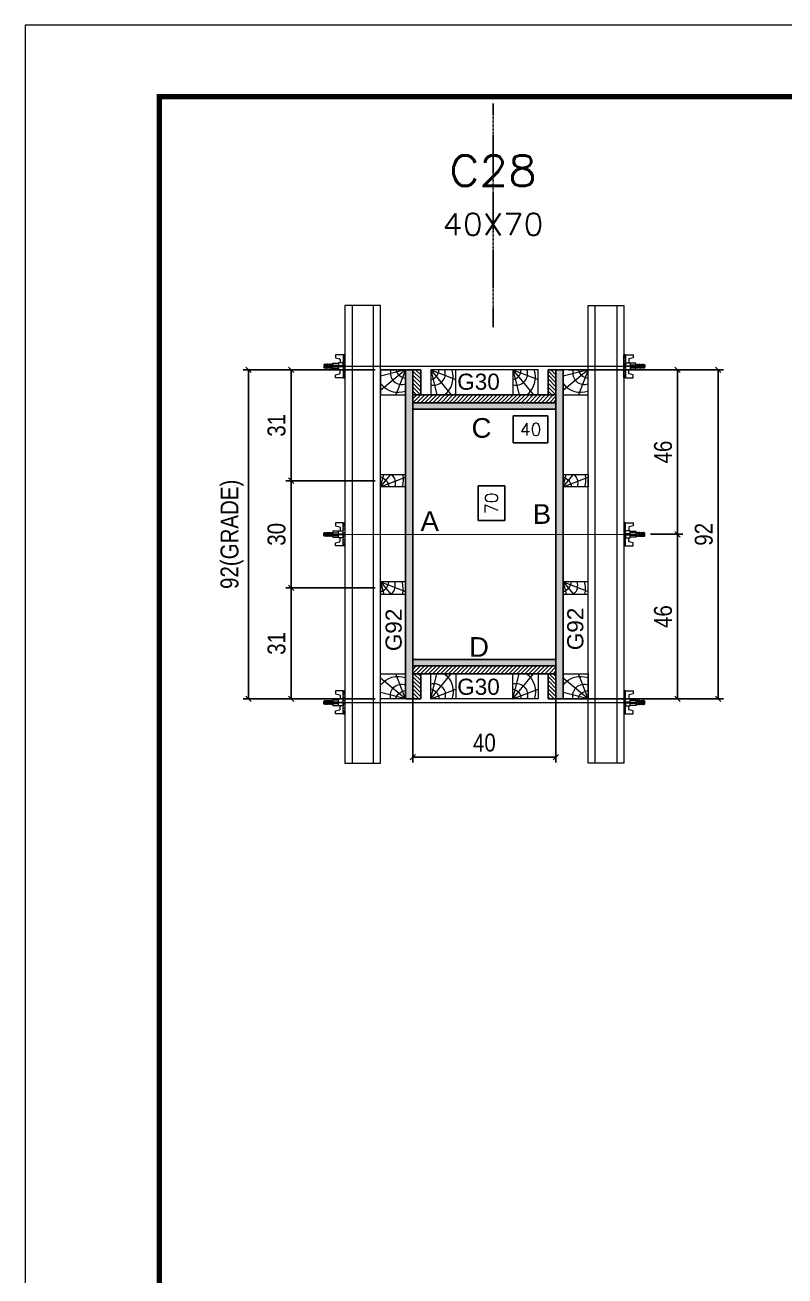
# Model space of a CAD drawing. Extents: x 2949 to 9230, y 1140 to 12527.
# Drawn here: x 6119 to 6544, y 2639 to 3338 of the extents above; entities that cross this region are included whole.
import ezdxf
from ezdxf.enums import TextEntityAlignment as Align

# ---------------------------------------------------------------- set-up
doc = ezdxf.new("R2010")
doc.units = 0
doc.linetypes.add('DASHED', pattern=[0.75, 0.5, -0.25])
doc.linetypes.add('HIDDEN', pattern=[0.375, 0.25, -0.125])
for name, color, linetype in [('CHAPA', 1, 'Continuous'), ('COTA', 241, 'Continuous'), ('MEIO_PONT', 93, 'Continuous'), ('Painéis', 200, 'Continuous'), ('SARRAFO', 251, 'Continuous'), ('Texto de Titulo', 7, 'Continuous'), ('Texto Qtd Sarr', 242, 'Continuous'), ('TEXTO_GERAL', 7, 'Continuous')]:
    doc.layers.add(name, color=color, linetype=linetype)
for name, color, linetype, lineweight in [('Folhas', 255, 'Continuous', 9), ('Hachura', 251, 'Continuous', 9), ('Madeira', 126, 'Continuous', 18), ('Perfil Metálico', 224, 'Continuous', 18), ('SARRAFO DE PRESSAO', 251, 'DASHED', 9), ('Texto Seção', 7, 'Continuous', 15)]:
    doc.layers.add(name, color=color, linetype=linetype, lineweight=lineweight)
doc.styles.add('ARIAL', font='arial.ttf')
doc.styles.add('COTA TECNICA 2X', font='techl___.ttf', dxfattribs={"height": 10})
doc.styles.add('ROMANS', font='romans.shx')
doc.styles.add('SANSSERIF', font='sas_____.pfb')
doc.dimstyles.new('SECAO PILAR', dxfattribs={"dimtxt": 10, "dimasz": 3, "dimexe": 3, "dimexo": 3, "dimgap": 3, "dimtad": 1, "dimdec": 1, "dimlfac": 0.5, "dimzin": 12, "dimdsep": 46, "dimtxsty": 'COTA TECNICA 2X', "dimblk1": 'OBLIQUE', "dimblk2": 'OBLIQUE', "dimsah": 1, "dimcen": 0.9, "dimclrd": 256, "dimclre": 256, "dimclrt": 256, "dimadec": 1, "dimazin": 3, "dimtfac": 1, "dimtdec": 1, "dimtmove": 0, "dimatfit": 3, "dimfxl": 1, "dimtolj": 1, "dimtzin": 12, "dimarcsym": 0})
doc.dimstyles.new('SECÇÃO 2', dxfattribs={"dimtxt": 7, "dimasz": 6, "dimexe": 0.18, "dimexo": 2, "dimgap": -4, "dimtad": 3, "dimdec": 1, "dimlfac": 0.5, "dimzin": 12, "dimdsep": 46, "dimtxsty": 'ROMANS', "dimblk": 'ARCHTICK', "dimcen": 0.09, "dimse1": 1, "dimse2": 1, "dimsd1": 1, "dimsd2": 1, "dimclrd": 180, "dimclre": 5, "dimclrt": 1, "dimadec": 0, "dimazin": 3, "dimtfac": 1, "dimtdec": 1, "dimtofl": 0, "dimtmove": 0, "dimatfit": 3, "dimldrblk": 'ARCHTICK', "dimfxl": 1, "dimtolj": 1, "dimtzin": 0, "dimarcsym": 0})

# ---------------------------------------------------------------- blocks, each defined once
blk = doc.blocks.new('9999999999')
at = {"layer": 'Folhas'}
blk.add_lwpolyline([(98138.98, 34190.21), (99623.98, 34190.21), (99623.98, 35240.21), (98138.98, 35240.21)], close=True, dxfattribs=at)
at = {"layer": 'Folhas', "color": 30, "const_width": 3}
blk.add_lwpolyline([(98213.98, 34230.21), (99583.98, 34230.21), (99583.98, 35200.21), (98213.98, 35200.21)], close=True, dxfattribs=at)
blk = doc.blocks.new('*D1756')
at = {"layer": 'COTA', "color": 180, "lineweight": -2, "transparency": 16777216}
for p, q in [((6387.34, 3080.35), (6372.34, 3080.35)), ((6372.34, 3080.35), (6372.34, 3061.01)), ((6387.34, 3061.01), (6387.34, 3080.35)), ((6372.34, 3061.01), (6387.34, 3061.01))]:
    blk.add_line(p, q, dxfattribs=at)
at = {"layer": 'Defpoints', "color": 0, "transparency": 16777216}
for p in [(6335.83, 3123.31), (6335.83, 2983.31), (6391.34, 2983.31)]:
    blk.add_point(p, dxfattribs=at)
at = {"layer": 'COTA', "color": 1, "transparency": 16777216, "insert": (6379.84, 3070.68), "char_height": 7, "attachment_point": 5, "rotation": 90, "style": 'ROMANS'}
blk.add_mtext('\\A1;70', dxfattribs=at)
blk = doc.blocks.new('_ArchTick')
at = {"color": 0, "linetype": 'ByBlock', "const_width": 0.15}
blk.add_lwpolyline([(-0.5, -0.5), (0.5, 0.5)], dxfattribs=at)
blk = doc.blocks.new('_Oblique')
at = {"color": 0, "linetype": 'ByBlock', "lineweight": -2}
blk.add_line((-0.5, -0.5), (0.5, 0.5), dxfattribs=at)
blk = doc.blocks.new('*D1757')
at = {"layer": 'COTA', "lineweight": -2, "transparency": 16777216}
for p, q in [((6422.83, 3145.31), (6509.6, 3145.31)), ((6506.6, 3145.31), (6506.6, 2961.31)), ((6422.83, 2961.31), (6509.6, 2961.31))]:
    blk.add_line(p, q, dxfattribs=at)
at = {"layer": 'Defpoints', "color": 0, "transparency": 16777216}
for p in [(6419.83, 3145.31), (6419.83, 2961.31), (6506.6, 2961.31)]:
    blk.add_point(p, dxfattribs=at)
at = {"layer": 'COTA', "lineweight": -2, "transparency": 16777216, "xscale": 3, "yscale": 3, "zscale": 3}
for p, rotation in [((6506.6, 3145.31), 90), ((6506.6, 2961.31), 270)]:
    blk.add_blockref('_Oblique', p, dxfattribs=dict(at, rotation=rotation))
at = {"layer": 'COTA', "transparency": 16777216, "insert": (6498.52, 3053.31), "char_height": 10, "attachment_point": 5, "rotation": 90, "style": 'COTA TECNICA 2X'}
blk.add_mtext('\\A1;92', dxfattribs=at)
blk = doc.blocks.new('*D1758')
at = {"layer": 'COTA', "lineweight": -2, "transparency": 16777216}
for p, q in [((6456.83, 3145.31), (6486.83, 3145.31)), ((6483.83, 3145.31), (6483.83, 3053.31)), ((6468.63, 3053.31), (6486.83, 3053.31))]:
    blk.add_line(p, q, dxfattribs=at)
at = {"layer": 'Defpoints', "color": 0, "transparency": 16777216}
for p in [(6453.83, 3145.31), (6465.63, 3053.31), (6483.83, 3053.31)]:
    blk.add_point(p, dxfattribs=at)
at = {"layer": 'COTA', "lineweight": -2, "transparency": 16777216, "xscale": 3, "yscale": 3, "zscale": 3}
for p, rotation in [((6483.83, 3145.31), 90), ((6483.83, 3053.31), 270)]:
    blk.add_blockref('_Oblique', p, dxfattribs=dict(at, rotation=rotation))
at = {"layer": 'COTA', "transparency": 16777216, "insert": (6475.73, 3099.31), "char_height": 10, "attachment_point": 5, "rotation": 90, "style": 'COTA TECNICA 2X'}
blk.add_mtext('\\A1;46', dxfattribs=at)
blk = doc.blocks.new('*D1759')
at = {"layer": 'COTA', "lineweight": -2, "transparency": 16777216}
for p, q in [((6468.63, 3053.31), (6486.83, 3053.31)), ((6483.83, 2961.31), (6483.83, 3053.31)), ((6456.83, 2961.31), (6486.83, 2961.31))]:
    blk.add_line(p, q, dxfattribs=at)
at = {"layer": 'Defpoints', "color": 0, "transparency": 16777216}
for p in [(6465.63, 3053.31), (6483.83, 3053.31), (6453.83, 2961.31)]:
    blk.add_point(p, dxfattribs=at)
at = {"layer": 'COTA', "lineweight": -2, "transparency": 16777216, "xscale": 3, "yscale": 3, "zscale": 3}
for p, rotation in [((6483.83, 3053.31), 90), ((6483.83, 2961.31), 270)]:
    blk.add_blockref('_Oblique', p, dxfattribs=dict(at, rotation=rotation))
at = {"layer": 'COTA', "transparency": 16777216, "insert": (6475.73, 3007.31), "char_height": 10, "attachment_point": 5, "rotation": 90, "style": 'COTA TECNICA 2X'}
blk.add_mtext('\\A1;46', dxfattribs=at)
blk = doc.blocks.new('*D1760')
at = {"layer": 'COTA', "color": 180, "lineweight": -2, "transparency": 16777216}
for p, q in [((6411.33, 3119.52), (6392, 3119.52)), ((6392, 3119.52), (6392, 3104.52)), ((6411.33, 3104.52), (6411.33, 3119.52)), ((6392, 3104.52), (6411.33, 3104.52))]:
    blk.add_line(p, q, dxfattribs=at)
at = {"layer": 'Defpoints', "color": 0, "transparency": 16777216}
for p in [(6335.83, 3123.31), (6415.83, 3123.31), (6415.83, 3100.52)]:
    blk.add_point(p, dxfattribs=at)
at = {"layer": 'COTA', "color": 1, "transparency": 16777216, "insert": (6401.66, 3112.02), "char_height": 7, "attachment_point": 5, "style": 'ROMANS'}
blk.add_mtext('\\A1;40', dxfattribs=at)
blk = doc.blocks.new('titulo1')
at = {"layer": 'Defpoints', "color": 252, "linetype": 'HIDDEN', "ltscale": 2}
blk.add_line((0, 0), (0, 125), dxfattribs=at)
at = {"layer": 'Defpoints', "style": 'ROMANS', "oblique": 15}
blk.add_attdef('FOLHA', text='', height=10, dxfattribs=at).set_placement((0, 15.58), align=Align.MIDDLE_CENTER)
at = {"layer": 'Texto Qtd Sarr', "color": 3, "style": 'ROMANS', "oblique": 15}
for tag, height, p in [('TITULO', 17, (0, 71.45)), ('SEÇÃO', 12, (0, 41.55))]:
    blk.add_attdef(tag, text='', height=height, dxfattribs=at).set_placement(p, align=Align.MIDDLE_CENTER)
blk = doc.blocks.new('PONTALETE')
at = {"layer": 'Madeira'}
for q in [(2.71, 7), (7, 5.76), (7, 1.74)]:
    blk.add_line((0, 0), q, dxfattribs=at)
blk.add_lwpolyline([(0, 0), (7, 0), (7, 7), (0, 7)], close=True, dxfattribs=at)
for centre, radius, start, end in [((2.04, 0.06), 6.23, 37.2818, 109.0913), ((1.09, 0.9), 3.19, 343.603, 109.9847), ((-0.21, -0.78), 3.09, 14.6322, 86.0383)]:
    blk.add_arc(centre, radius, start, end, dxfattribs=at)
blk = doc.blocks.new('*D1761')
at = {"layer": 'COTA', "lineweight": -2, "transparency": 16777216}
for p, q in [((6314.83, 3145.31), (6241.05, 3145.31)), ((6244.05, 3145.31), (6244.05, 2961.31)), ((6314.83, 2961.31), (6241.05, 2961.31))]:
    blk.add_line(p, q, dxfattribs=at)
at = {"layer": 'Defpoints', "color": 0, "transparency": 16777216}
for p in [(6317.83, 3145.31), (6244.05, 2961.31), (6317.83, 2961.31)]:
    blk.add_point(p, dxfattribs=at)
at = {"layer": 'COTA', "lineweight": -2, "transparency": 16777216, "xscale": 3, "yscale": 3, "zscale": 3}
for p, rotation in [((6244.05, 3145.31), 90), ((6244.05, 2961.31), 270)]:
    blk.add_blockref('_Oblique', p, dxfattribs=dict(at, rotation=rotation))
at = {"layer": 'COTA', "transparency": 16777216, "insert": (6234.83, 3053.31), "char_height": 10, "attachment_point": 5, "rotation": 90, "style": 'COTA TECNICA 2X'}
blk.add_mtext('\\A1;92(GRADE)', dxfattribs=at)
blk = doc.blocks.new('MEIO PONTALETE')
at = {"layer": 'Madeira'}
for q in [(2.71, 7), (3.5, 2.88), (3.5, 0.87)]:
    blk.add_line((0, 0), q, dxfattribs=at)
blk.add_lwpolyline([(0, 0), (3.5, 0), (3.5, 7), (0, 7)], close=True, dxfattribs=at)
for centre, radius, start, end in [((2.04, 0.06), 6.23, 76.4499, 109.0913), ((1.09, 0.9), 3.19, 40.9063, 109.9847), ((-0.21, -0.78), 3.09, 14.6322, 86.0383)]:
    blk.add_arc(centre, radius, start, end, dxfattribs=at)
blk = doc.blocks.new('*D1762')
at = {"layer": 'COTA', "lineweight": -2, "transparency": 16777216}
for p, q in [((6314.83, 3023.31), (6264.89, 3023.31)), ((6267.89, 3023.31), (6267.89, 2961.31)), ((6314.83, 2961.31), (6264.89, 2961.31))]:
    blk.add_line(p, q, dxfattribs=at)
at = {"layer": 'Defpoints', "color": 0, "transparency": 16777216}
for p in [(6317.83, 3023.31), (6267.89, 2961.31), (6317.83, 2961.31)]:
    blk.add_point(p, dxfattribs=at)
at = {"layer": 'COTA', "lineweight": -2, "transparency": 16777216, "xscale": 3, "yscale": 3, "zscale": 3}
for p, rotation in [((6267.89, 3023.31), 90), ((6267.89, 2961.31), 270)]:
    blk.add_blockref('_Oblique', p, dxfattribs=dict(at, rotation=rotation))
at = {"layer": 'COTA', "transparency": 16777216, "insert": (6259.67, 2992.31), "char_height": 10, "attachment_point": 5, "rotation": 90, "style": 'COTA TECNICA 2X'}
blk.add_mtext('\\A1;31', dxfattribs=at)
blk = doc.blocks.new('C')
at = {"layer": 'Hachura', "color": 0}
for p, q in [((0, 3.22), (0, -3.22)), ((0.45, 3.22), (0, 3.22)), ((0.46, 3.16), (0, 3.16)), ((0.46, 3.05), (0, 3.05)), ((0.46, 2.88), (0, 2.88)), ((0, 2.75), (0, -1.16)), ((0.46, 2.65), (0, 2.65)), ((0.46, 2.23), (0, 2.23)), ((0.46, 1.51), (0, 1.51)), ((0.39, 0.49), (0.17, 0.49)), ((0.45, -3.23), (0.45, 3.22)), ((0.45, 3.22), (2.58, 3.22)), ((1.74, 0.97), (0.45, 0.97)), ((1.45, 0.1), (0.45, 0.1)), ((1.35, 1.94), (1.35, 0.96)), ((2.58, 2.39), (1.47, 2.09)), ((1.74, -0.97), (1.74, 0.97)), ((1.74, 0.97), (1.74, 0.84)), ((1.74, 0.97), (1.74, 0.84)), ((1.74, 0.84), (3.35, 0.84)), ((3.35, 0.45), (1.74, 0.45)), ((2.58, 3.22), (2.58, 2.39)), ((3.32, 0.84), (3.32, -0.84)), ((3.35, 0.84), (3.35, -0.84)), ((3.68, 0.45), (3.35, 0.45)), ((3.84, -0.52), (3.35, 0.45)), ((3.35, 0.06), (3.67, -0.57)), ((3.68, 0.45), (4.16, -0.52)), ((3.72, 0.5), (4.25, -0.57)), ((4.37, -0.55), (3.83, 0.53)), ((4.15, 0.45), (3.93, 0.45)), ((4.42, -0.52), (3.93, 0.45)), ((4.15, 0.45), (4.26, 0.45)), ((4.26, 0.45), (4.74, -0.52)), ((4.3, 0.5), (4.83, -0.57)), ((4.95, -0.55), (4.41, 0.53)), ((4.51, 0.45), (4.84, 0.45)), ((5, -0.52), (4.51, 0.45)), ((4.84, 0.45), (5.32, -0.52)), ((4.88, 0.5), (5.41, -0.57)), ((5.53, -0.55), (4.99, 0.53)), ((5.58, -0.52), (5.09, 0.45)), ((5.42, 0.45), (5.09, 0.45)), ((5.58, -0.52), (5.09, 0.45)), ((5.42, 0.45), (5.74, -0.19)), ((5.46, 0.5), (5.74, -0.07)), ((5.74, 0.19), (5.57, 0.53)), ((5.74, 0.32), (5.68, 0.45)), ((5.68, 0.45), (5.74, 0.45)), ((5.74, 0.45), (5.9, 0.29)), ((5.74, 0.45), (5.74, -0.52)), ((5.9, -0.36), (5.9, 0.29)), ((0.45, 0), (0, 0)), ((0.46, -1.52), (0, -1.52)), ((0.46, -2.23), (0, -2.23)), ((0.46, -2.65), (0, -2.65)), ((0.46, -2.88), (0, -2.88)), ((0.46, -3.05), (0, -3.05)), ((0.46, -3.16), (0, -3.16)), ((0, -3.22), (2.57, -3.22)), ((0.08, -0.48), (0.29, -0.48)), ((0.29, -0.48), (0.4, -0.48)), ((0.45, 0), (0.45, -0.97)), ((0.45, -0.16), (1.45, -0.16)), ((0.45, -0.65), (0.45, -0.32)), ((0.45, -3.23), (0.45, -0.65)), ((0.45, -0.97), (1.74, -0.97)), ((1.35, -1.94), (1.35, -0.97)), ((2.58, -2.39), (1.47, -2.1)), ((3.35, -0.32), (1.74, -0.32)), ((3.35, -0.84), (1.74, -0.84)), ((2.58, -3.23), (2.58, -2.39)), ((3.35, -0.07), (3.58, -0.52)), ((3.35, -0.52), (3.58, -0.52)), ((3.84, -0.52), (4.16, -0.52)), ((4.42, -0.52), (4.74, -0.52)), ((4.63, -0.52), (4.74, -0.52)), ((5, -0.52), (5.32, -0.52)), ((5.58, -0.52), (5.74, -0.52)), ((5.74, -0.52), (5.9, -0.36)), ((5.74, -0.52), (5.74, -0.52))]:
    blk.add_line(p, q, dxfattribs=at)
for centre, radius, start, end in [((1.52, 1.94), 0.161, 104.7436, 180), ((1.44, -0.03), 0.129, 272.695, 87.305), ((3.81, 0.39), 0.143, 25.5688, 154.4312), ((4.39, 0.39), 0.143, 25.5688, 154.4312), ((4.97, 0.39), 0.143, 25.5688, 154.4312), ((5.55, 0.39), 0.143, 25.5688, 154.4312), ((0.17, -0.37), 0.174, 221.744, 317.8592), ((1.52, -1.94), 0.161, 180, 255.2564), ((3.71, -0.4), 0.174, 222.1408, 318.256), ((4.29, -0.4), 0.174, 222.1408, 318.256), ((4.87, -0.4), 0.174, 222.1408, 318.256), ((5.45, -0.4), 0.174, 222.1408, 318.256), ((5.61, -0.4), 0.174, 317.8592, 318.256)]:
    blk.add_arc(centre, radius, start, end, dxfattribs=at)
blk = doc.blocks.new('*D1763')
at = {"layer": 'COTA', "lineweight": -2, "transparency": 16777216}
for p, q in [((6314.83, 3145.31), (6264.89, 3145.31)), ((6267.89, 3145.31), (6267.89, 3083.31)), ((6314.83, 3083.31), (6264.89, 3083.31))]:
    blk.add_line(p, q, dxfattribs=at)
at = {"layer": 'Defpoints', "color": 0, "transparency": 16777216}
for p in [(6317.83, 3145.31), (6267.89, 3083.31), (6317.83, 3083.31)]:
    blk.add_point(p, dxfattribs=at)
at = {"layer": 'COTA', "lineweight": -2, "transparency": 16777216, "xscale": 3, "yscale": 3, "zscale": 3}
for p, rotation in [((6267.89, 3145.31), 90), ((6267.89, 3083.31), 270)]:
    blk.add_blockref('_Oblique', p, dxfattribs=dict(at, rotation=rotation))
at = {"layer": 'COTA', "transparency": 16777216, "insert": (6259.67, 3114.31), "char_height": 10, "attachment_point": 5, "rotation": 90, "style": 'COTA TECNICA 2X'}
blk.add_mtext('\\A1;31', dxfattribs=at)
blk = doc.blocks.new('*D1764')
at = {"layer": 'COTA', "lineweight": -2, "transparency": 16777216}
for p, q in [((6314.83, 3083.31), (6264.89, 3083.31)), ((6267.89, 3083.31), (6267.89, 3023.31)), ((6314.83, 3023.31), (6264.89, 3023.31))]:
    blk.add_line(p, q, dxfattribs=at)
at = {"layer": 'Defpoints', "color": 0, "transparency": 16777216}
for p in [(6317.83, 3083.31), (6267.89, 3023.31), (6317.83, 3023.31)]:
    blk.add_point(p, dxfattribs=at)
at = {"layer": 'COTA', "lineweight": -2, "transparency": 16777216, "xscale": 3, "yscale": 3, "zscale": 3}
for p, rotation in [((6267.89, 3083.31), 90), ((6267.89, 3023.31), 270)]:
    blk.add_blockref('_Oblique', p, dxfattribs=dict(at, rotation=rotation))
at = {"layer": 'COTA', "transparency": 16777216, "insert": (6259.67, 3053.31), "char_height": 10, "attachment_point": 5, "rotation": 90, "style": 'COTA TECNICA 2X'}
blk.add_mtext('\\A1;30', dxfattribs=at)
blk = doc.blocks.new('*D2214')
at = {"layer": 'COTA', "lineweight": -2, "transparency": 16777216}
for p, q in [((6335.83, 2976.71), (6335.83, 2925.67)), ((6415.83, 2976.71), (6415.83, 2925.67)), ((6335.83, 2928.67), (6415.83, 2928.67))]:
    blk.add_line(p, q, dxfattribs=at)
at = {"layer": 'Defpoints', "color": 0, "transparency": 16777216}
for p in [(6335.83, 2979.71), (6415.83, 2979.71), (6415.83, 2928.67)]:
    blk.add_point(p, dxfattribs=at)
at = {"layer": 'COTA', "lineweight": -2, "transparency": 16777216, "xscale": 3, "yscale": 3, "zscale": 3, "rotation": 180}
blk.add_blockref('_Oblique', (6335.83, 2928.67), dxfattribs=at)
at = {"layer": 'COTA', "lineweight": -2, "transparency": 16777216, "xscale": 3, "yscale": 3, "zscale": 3}
blk.add_blockref('_Oblique', (6415.83, 2928.67), dxfattribs=at)
at = {"layer": 'COTA', "transparency": 16777216, "insert": (6375.83, 2936.78), "char_height": 10, "attachment_point": 5, "style": 'COTA TECNICA 2X'}
blk.add_mtext('\\A1;40', dxfattribs=at)

msp = doc.modelspace()

# ---------------------------------------------------------------- hatches: boundary and pattern name
at = {"layer": 'Hachura'}
h = msp.add_hatch(color=256, dxfattribs=at)
h.dxf.hatch_style = 1
h.paths.add_polyline_path([(6335.83, 2961.31), (6331.83, 2961.31), (6331.83, 3145.31), (6335.83, 3145.31)])
h = msp.add_hatch(color=256, dxfattribs=at)
h.dxf.hatch_style = 1
h.paths.add_polyline_path([(6335.83, 2961.31), (6331.83, 2961.31), (6331.83, 3145.31), (6335.83, 3145.31)])
h = msp.add_hatch(dxfattribs=at)
h.set_pattern_fill('ANSI31', color=256, scale=0.5, angle=90, style=0)
h.set_pattern_definition([(135, (-16555.5793, 12269.2637), (-1.12253202, -1.12253202), [])])
h.paths.add_polyline_path([(6335.83, 3131.31), (6340.23, 3131.31), (6340.23, 3145.31), (6335.83, 3145.31)])
h = msp.add_hatch(dxfattribs=at)
h.set_pattern_fill('ANSI31', color=256, scale=0.5, angle=90, style=0)
h.set_pattern_definition([(135, (-16513.5793, 12269.2637), (-1.12253202, -1.12253202), [])])
h.paths.add_polyline_path([(6415.83, 3131.31), (6411.43, 3131.31), (6411.43, 3145.31), (6415.83, 3145.31)])
h = msp.add_hatch(color=256, dxfattribs=at)
h.dxf.hatch_style = 1
h.paths.add_polyline_path([(6415.83, 2961.31), (6419.83, 2961.31), (6419.83, 3145.31), (6415.83, 3145.31)])
h = msp.add_hatch(color=256, dxfattribs=at)
h.dxf.hatch_style = 1
h.paths.add_polyline_path([(6415.83, 2961.31), (6419.83, 2961.31), (6419.83, 3145.31), (6415.83, 3145.31)])
h = msp.add_hatch(dxfattribs=at)
h.set_pattern_fill('ANSI31', color=256, scale=0.5, style=0)
h.set_pattern_definition([(45, (15509.7807, 26056.32), (-1.12253202, 1.12253202), [])])
h.paths.add_polyline_path([(6415.83, 3126.91), (6415.83, 3131.31), (6335.83, 3131.31), (6335.83, 3126.91)])
h = msp.add_hatch(color=256, dxfattribs=at)
h.dxf.hatch_style = 1
h.paths.add_polyline_path([(6335.83, 3126.91), (6335.83, 3123.31), (6415.83, 3123.31), (6415.83, 3126.91)])
h = msp.add_hatch(color=256, dxfattribs=at)
h.dxf.hatch_style = 1
h.paths.add_polyline_path([(6335.83, 3126.91), (6335.83, 3123.31), (6415.83, 3123.31), (6415.83, 3126.91)])
h = msp.add_hatch(color=256, dxfattribs=at)
h.dxf.hatch_style = 1
h.paths.add_polyline_path([(6335.83, 2983.31), (6335.83, 2979.71), (6415.83, 2979.71), (6415.83, 2983.31)])
h = msp.add_hatch(color=256, dxfattribs=at)
h.dxf.hatch_style = 1
h.paths.add_polyline_path([(6335.83, 2983.31), (6335.83, 2979.71), (6415.83, 2979.71), (6415.83, 2983.31)])
h = msp.add_hatch(dxfattribs=at)
h.set_pattern_fill('ANSI31', color=256, scale=0.5, style=0)
h.set_pattern_definition([(45, (15509.7807, 26082.32), (-1.12253202, 1.12253202), [])])
h.paths.add_polyline_path([(6415.83, 2979.71), (6415.83, 2975.31), (6335.83, 2975.31), (6335.83, 2979.71)])
h = msp.add_hatch(dxfattribs=at)
h.set_pattern_fill('ANSI31', color=256, scale=0.5, angle=90, style=0)
h.set_pattern_definition([(135, (-16555.5793, 12464.2637), (-1.12253202, -1.12253202), [])])
h.paths.add_polyline_path([(6335.83, 2975.31), (6340.23, 2975.31), (6340.23, 2961.31), (6335.83, 2961.31)])
h = msp.add_hatch(dxfattribs=at)
h.set_pattern_fill('ANSI31', color=256, scale=0.5, angle=90, style=0)
h.set_pattern_definition([(135, (-16513.5793, 12464.2637), (-1.12253202, -1.12253202), [])])
h.paths.add_polyline_path([(6415.83, 2975.31), (6411.43, 2975.31), (6411.43, 2961.31), (6415.83, 2961.31)])

# ---------------------------------------------------------------- linework, layer by layer
at = {"layer": 'CHAPA'}
for points in [[(6335.83, 2961.31), (6331.83, 2961.31), (6331.83, 3145.31), (6335.83, 3145.31)], [(6335.83, 2961.31), (6331.83, 2961.31), (6331.83, 3145.31), (6335.83, 3145.31)], [(6415.83, 2961.31), (6419.83, 2961.31), (6419.83, 3145.31), (6415.83, 3145.31)], [(6415.83, 2961.31), (6419.83, 2961.31), (6419.83, 3145.31), (6415.83, 3145.31)], [(6335.83, 3126.91), (6335.83, 3123.31), (6415.83, 3123.31), (6415.83, 3126.91)], [(6335.83, 3126.91), (6335.83, 3123.31), (6415.83, 3123.31), (6415.83, 3126.91)], [(6335.83, 2983.31), (6335.83, 2979.71), (6415.83, 2979.71), (6415.83, 2983.31)], [(6335.83, 2983.31), (6335.83, 2979.71), (6415.83, 2979.71), (6415.83, 2983.31)]]:
    msp.add_lwpolyline(points, close=True, dxfattribs=at)
at = {"layer": 'Hachura'}
for p, q in [((6287.03, 3147.31), (6460.83, 3147.32)), ((6287.03, 3053.31), (6460.83, 3053.3)), ((6287.03, 2959.31), (6460.83, 2959.3))]:
    msp.add_line(p, q, dxfattribs=at)
at = {"layer": 'Madeira'}
for points in [[(6331.83, 2961.31), (6317.83, 2961.31), (6317.83, 3145.31), (6331.83, 3145.31)], [(6345.83, 3145.31), (6345.83, 3131.31), (6405.83, 3131.31), (6405.83, 3145.31)], [(6419.83, 2961.31), (6433.83, 2961.31), (6433.83, 3145.31), (6419.83, 3145.31)], [(6345.83, 2961.31), (6345.83, 2975.31), (6405.83, 2975.31), (6405.83, 2961.31)]]:
    msp.add_lwpolyline(points, close=True, dxfattribs=at)
at = {"layer": 'Painéis'}
msp.add_lwpolyline([(6415.83, 3123.31), (6335.83, 3123.31), (6335.83, 2983.31), (6415.83, 2983.31)], close=True, dxfattribs=at)
at = {"layer": 'Perfil Metálico'}
for points in [[(6297.83, 2925.31), (6317.83, 2925.31), (6317.83, 3181.31), (6297.83, 3181.31)], [(6313.83, 3181.31), (6301.83, 3181.31), (6301.83, 2925.31), (6313.83, 2925.31)], [(6453.83, 2925.31), (6433.83, 2925.31), (6433.83, 3181.31), (6453.83, 3181.31)], [(6437.83, 3181.31), (6449.83, 3181.31), (6449.83, 2925.31), (6437.83, 2925.31)]]:
    msp.add_lwpolyline(points, close=True, dxfattribs=at)
at = {"layer": 'SARRAFO'}
for points in [[(6340.23, 3145.31), (6340.23, 3131.31), (6335.83, 3131.31), (6335.83, 3145.31)], [(6411.43, 3145.31), (6411.43, 3131.31), (6415.83, 3131.31), (6415.83, 3145.31)], [(6335.83, 3131.31), (6415.83, 3131.31), (6415.83, 3126.91), (6335.83, 3126.91)], [(6335.83, 2975.31), (6415.83, 2975.31), (6415.83, 2979.71), (6335.83, 2979.71)], [(6340.23, 2961.31), (6340.23, 2975.31), (6335.83, 2975.31), (6335.83, 2961.31)], [(6411.43, 2961.31), (6411.43, 2975.31), (6415.83, 2975.31), (6415.83, 2961.31)]]:
    msp.add_lwpolyline(points, close=True, dxfattribs=at)

# ---------------------------------------------------------------- block references
at = {"layer": 'Hachura', "linetype": 'Continuous', "yscale": 2, "zscale": 2, "rotation": 180}
for p, xscale in [((6297.83, 3147.31), 2), ((6453.83, 3147.31), -2)]:
    msp.add_blockref('C', p, dxfattribs=dict(at, xscale=xscale))
at = {"layer": 'Hachura', "linetype": 'Continuous', "yscale": 2, "zscale": 2}
for p, xscale in [((6297.83, 3053.31), -2), ((6453.83, 3053.31), 2), ((6297.83, 2959.31), -2), ((6453.83, 2959.31), 2)]:
    msp.add_blockref('C', p, dxfattribs=dict(at, xscale=xscale))
at = {"layer": 'MEIO_PONT'}
for name, p, xscale, yscale, zscale, rotation in [('PONTALETE', (6331.83, 3145.31), 2, 2, 2, 180), ('PONTALETE', (6345.83, 3145.31), 2, 2, 2, 270), ('PONTALETE', (6391.83, 3145.31), 2, 2, 2, 270), ('PONTALETE', (6433.83, 3145.31), 2, 2, 2, 180), ('MEIO PONTALETE', (6317.83, 3079.81), -1.999999997962732, 1.999999997962732, 1.999999997962732, 270), ('MEIO PONTALETE', (6419.83, 3079.81), -1.999999997962732, 1.999999997962732, 1.999999997962732, 270), ('MEIO PONTALETE', (6317.83, 3026.81), 1.999999997962732, 1.999999997962732, 1.999999997962732, 270), ('MEIO PONTALETE', (6419.83, 3026.81), 1.999999997962732, 1.999999997962732, 1.999999997962732, 270), ('PONTALETE', (6345.83, 2961.31), -2, 2, 2, 270), ('PONTALETE', (6391.83, 2961.31), -2, 2, 2, 270)]:
    msp.add_blockref(name, p, dxfattribs=dict(at, xscale=xscale, yscale=yscale, zscale=zscale, rotation=rotation))
at = {"layer": 'MEIO_PONT', "xscale": -2, "yscale": 2, "zscale": 2}
for p in [(6331.83, 2961.31), (6433.83, 2961.31)]:
    msp.add_blockref('PONTALETE', p, dxfattribs=at)
at = {"layer": 'SARRAFO DE PRESSAO', "color": 6, "linetype": 'ByBlock'}
msp.add_blockref('9999999999', (-92019.94, -31902.07), dxfattribs=at)
at = {"layer": 'Texto Seção'}
ref = msp.add_blockref('titulo1', (6380.67, 3169.19), dxfattribs=at)
ref.add_attrib('TITULO', 'C28', dxfattribs={"layer": 'Texto de Titulo', "color": 7, "height": 17, "style": 'ROMANS', "width": 1.1}).set_placement((6380.67, 3256.69), align=Align.MIDDLE_CENTER)
ref.add_attrib('SEÇÃO', '40X70', dxfattribs={"layer": 'Texto de Titulo', "color": 7, "height": 12, "style": 'ROMANS', "width": 1.1}).set_placement((6380.67, 3226.69), align=Align.MIDDLE_CENTER)

# ---------------------------------------------------------------- texts
at = {"layer": 'TEXTO_GERAL', "style": 'ARIAL'}
for s, p in [('C', (6374.24, 3112.81)), ('A', (6345.29, 3060.76)), ('B', (6408, 3064.67)), ('D', (6372.83, 2990.31))]:
    msp.add_text(s, height=11, dxfattribs=at).set_placement(p, align=Align.MIDDLE_CENTER)
at = {"layer": 'TEXTO_GERAL', "color": 0, "linetype": 'Continuous', "style": 'SANSSERIF'}
for p in [(6325.1, 2987.98), (6426.66, 2988.52)]:
    msp.add_text('G92', height=9, rotation=90, dxfattribs=at).set_placement(p, align=Align.MIDDLE_LEFT)
at = {"layer": 'TEXTO_GERAL', "color": 0, "linetype": 'Continuous', "char_height": 9, "width": 285.3299, "style": 'SANSSERIF'}
for insert, attachment_point in [((6360.68, 3143.17), 1), ((6360.68, 2963.45), 7)]:
    msp.add_mtext('G30', dxfattribs=dict(at, insert=insert, attachment_point=attachment_point))

# ---------------------------------------------------------------- dimensions: what is measured, and where the dimension line sits
at = {"layer": 'COTA'}
dim = msp.add_linear_dim(base=(6244.05, 2961.31), p1=(6317.83, 3145.31), p2=(6317.83, 2961.31), angle=270, text='<>(GRADE)', dimstyle='SECAO PILAR', dxfattribs=at)
dim.commit()
dim.dimension.update_dxf_attribs({"geometry": '*D1761', "text_midpoint": (6234.83, 3053.31)})
for base, p1, p2, angle, picture, middle in [((6267.89, 3083.31), (6317.83, 3145.31), (6317.83, 3083.31), 270, '*D1763', (6259.67, 3114.31)), ((6506.6, 2961.31), (6419.83, 3145.31), (6419.83, 2961.31), 270, '*D1757', (6498.52, 3053.31)), ((6483.83, 3053.31), (6453.83, 3145.31), (6465.63, 3053.31), 270, '*D1758', (6475.73, 3099.31)), ((6267.89, 3023.31), (6317.83, 3083.31), (6317.83, 3023.31), 270, '*D1764', (6259.67, 3053.31)), ((6483.83, 3053.31), (6453.83, 2961.31), (6465.63, 3053.31), 90, '*D1759', (6475.73, 3007.31)), ((6267.89, 2961.31), (6317.83, 3023.31), (6317.83, 2961.31), 270, '*D1762', (6259.67, 2992.31))]:
    dim = msp.add_linear_dim(base=base, p1=p1, p2=p2, angle=angle, dimstyle='SECAO PILAR', dxfattribs=at)
    dim.commit()
    dim.dimension.update_dxf_attribs({"geometry": picture, "text_midpoint": middle})
dim = msp.add_linear_dim(base=(6391.34, 2983.31), p1=(6335.83, 3123.31), p2=(6335.83, 2983.31), angle=270, dimstyle='SECÇÃO 2', dxfattribs=at)
dim.commit()
dim.dimension.update_dxf_attribs({"geometry": '*D1756', "text_midpoint": (6391.34, 3070.68), "dimtype": 160})
dim = msp.add_linear_dim(base=(6415.83, 3100.52), p1=(6335.83, 3123.31), p2=(6415.83, 3123.31), dimstyle='SECÇÃO 2', dxfattribs=at)
dim.commit()
dim.dimension.update_dxf_attribs({"geometry": '*D1760', "text_midpoint": (6401.66, 3100.52), "dimtype": 160})
dim = msp.add_linear_dim(base=(6415.83, 2928.67), p1=(6335.83, 2979.71), p2=(6415.83, 2979.71), dimstyle='SECAO PILAR', dxfattribs=at)
dim.commit()
dim.dimension.update_dxf_attribs({"geometry": '*D2214', "text_midpoint": (6375.83, 2936.78)})

doc.saveas('drawing.dxf')
